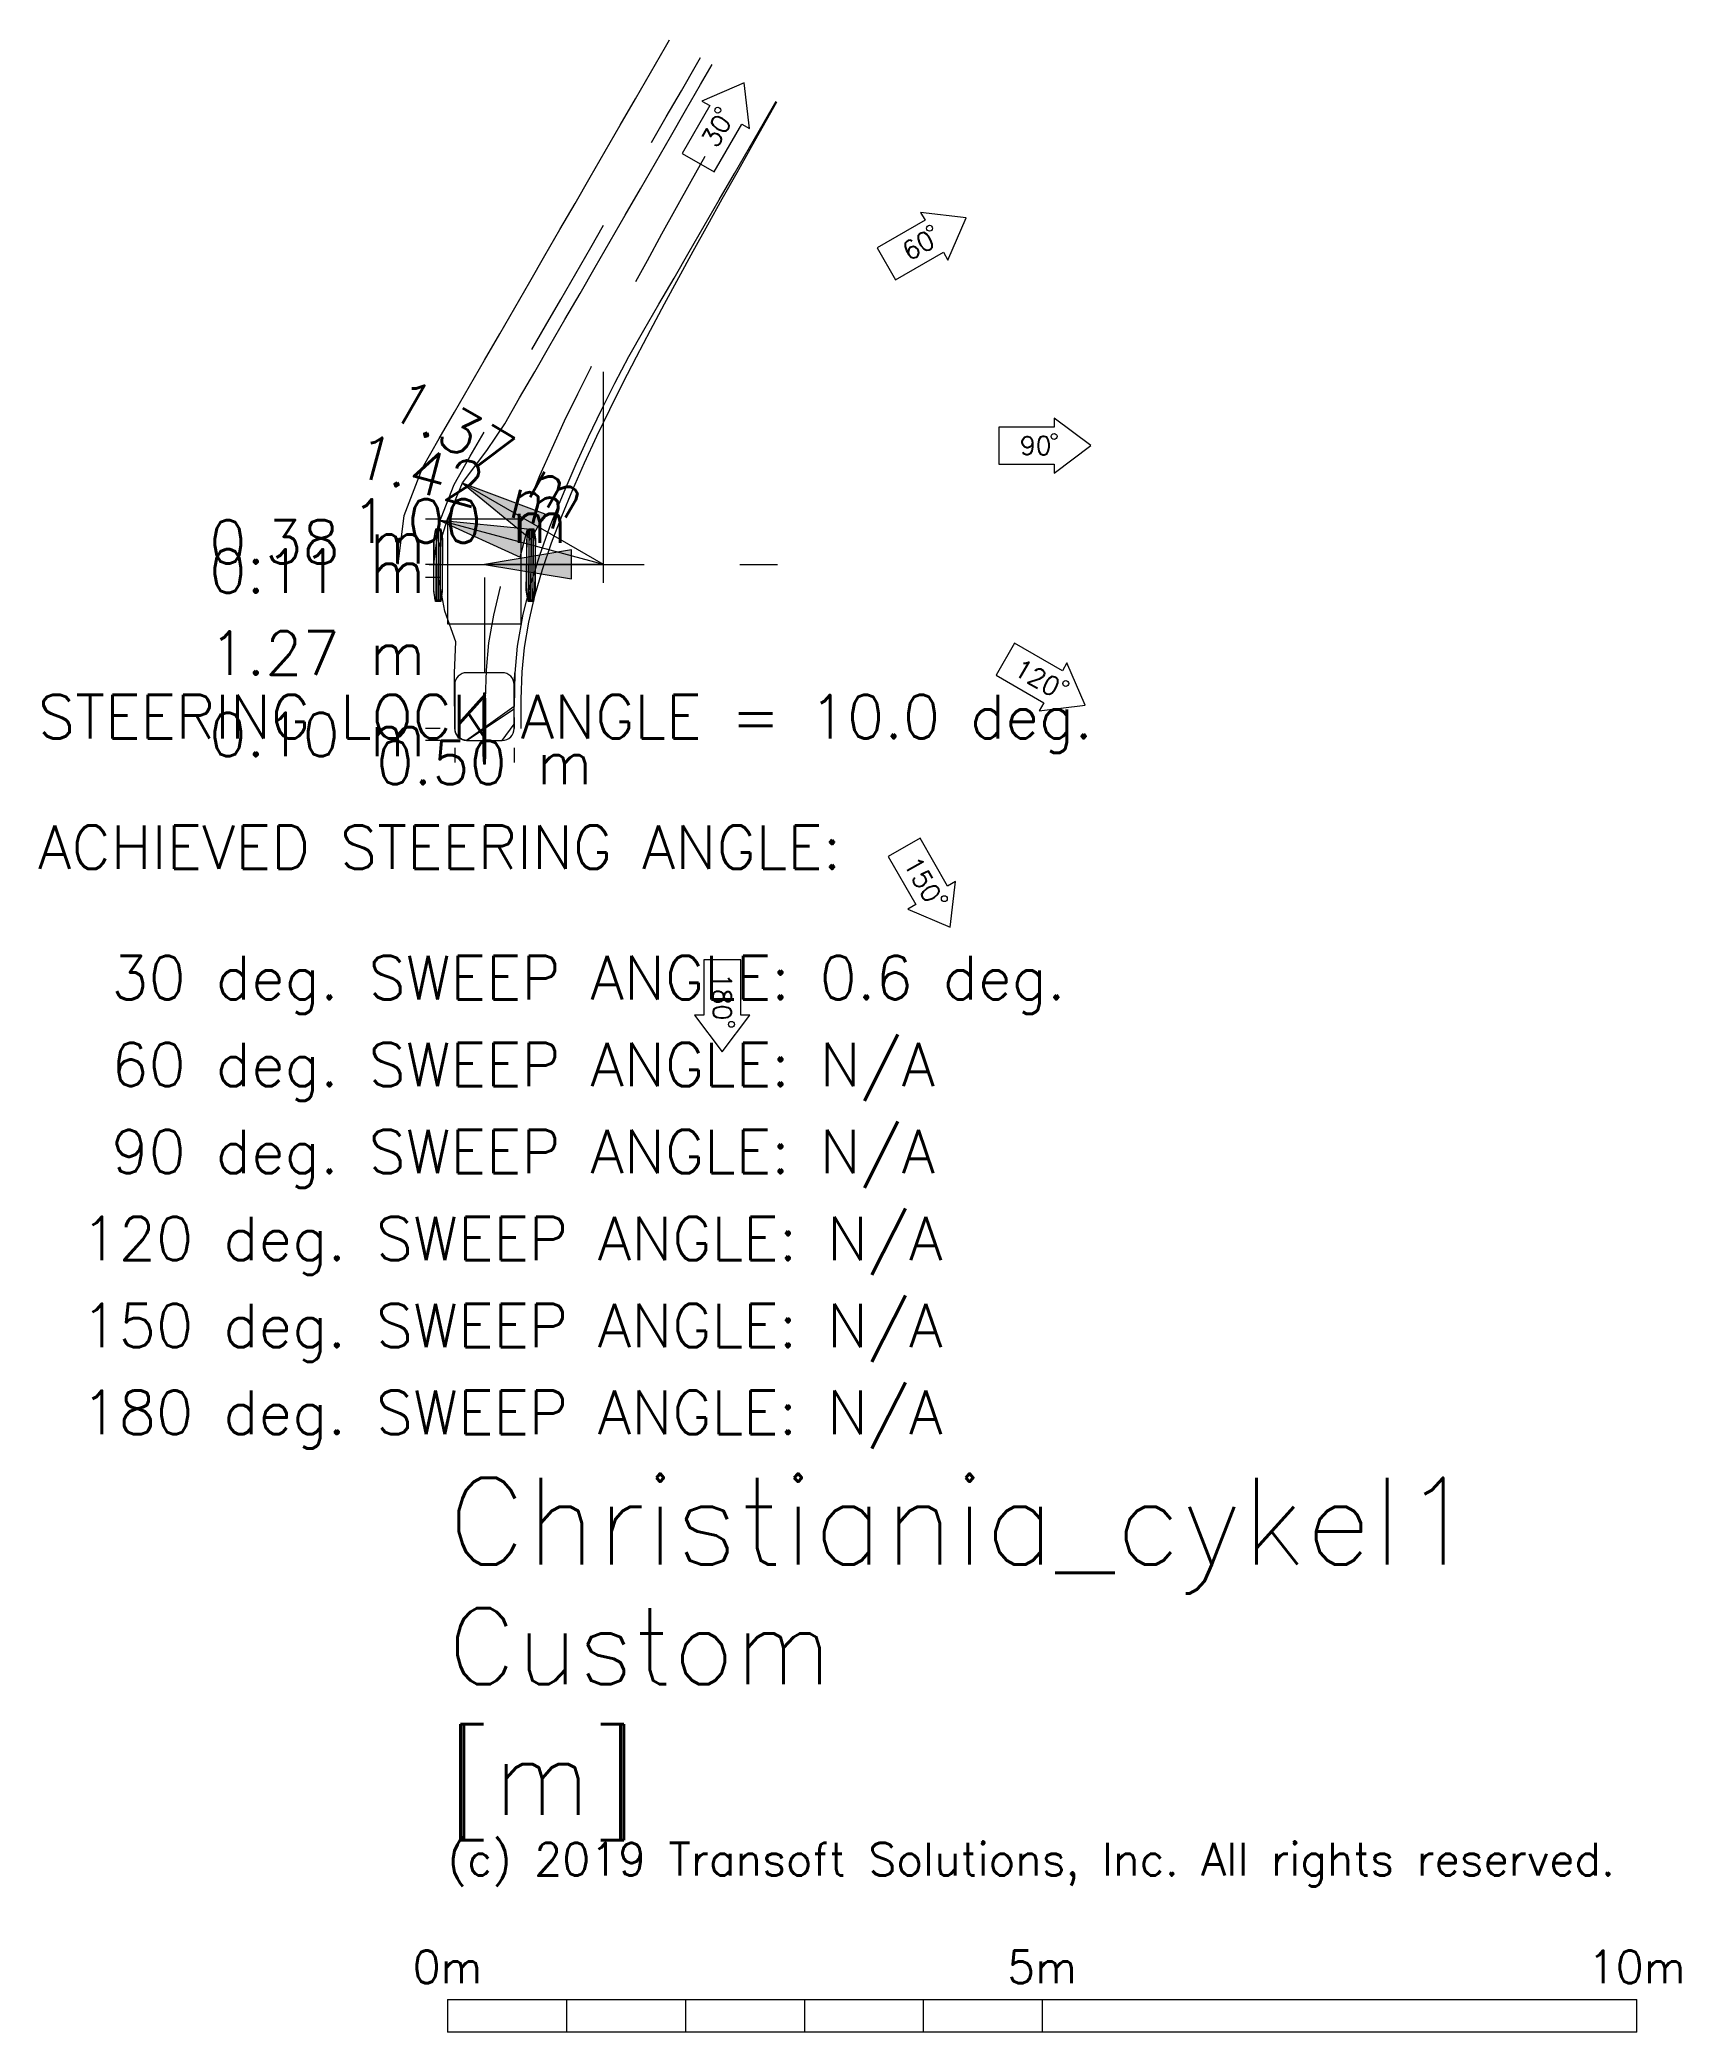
# Model space of a CAD drawing. Header units: metres. Extents: x 1408062.4 to 1408076.2, y 62492449.7 to 62492466.4.
import ezdxf
from ezdxf.enums import TextEntityAlignment as Align

# ---------------------------------------------------------------- set-up
doc = ezdxf.new("R2010")
doc.units = ezdxf.units.M
doc.header["$MEASUREMENT"] = 0
doc.linetypes.add('DGN Style 2', pattern=[2.009448, 1.205669, -0.803779])
doc.linetypes.add('DGN Style 7', pattern=[4.018896, 1.808503, -0.803779, 0.602834, -0.803779])
doc.layers.add('Christiania cykel', color=133, linetype='Continuous', lineweight=0)
doc.styles.add('TSText', font='simplex.shx')

# ---------------------------------------------------------------- blocks, each defined once
blk = doc.blocks.new('ATTEMP_6')
at = {"layer": 'Christiania cykel', "color": 3, "linetype": 'Continuous'}
for p, q in [((-0.97, 0.005), (-1.57, 0.005)), ((-0.97, 0), (-1.57, 0)), ((0, 0), (-0.8, 0)), ((-0.97, -0.005), (-1.57, -0.005))]:
    blk.add_line(p, q, dxfattribs=at)
at = {"layer": 'Christiania cykel', "color": 3, "linetype": 'Continuous', "flags": 128}
blk.add_lwpolyline([(-0.8, 0.15, 0.414214), (-0.9, 0.25), (-1.27, 0.25, 0.414214), (-1.37, 0.15), (-1.37, -0.15, 0.414214), (-1.27, -0.25), (-0.9, -0.25, 0.414214), (-0.8, -0.15), (-0.8, 0.15), (-0.8, 0.15)], format="xyb", dxfattribs=at)
blk.add_lwpolyline([(-0.97, 0.006), (-0.97, -0.006), (-1.054, -0.01), (-1.486, -0.01), (-1.57, -0.006), (-1.57, 0.006), (-1.486, 0.01), (-1.054, 0.01)], close=True, dxfattribs=at)
at = {"layer": 'Christiania cykel', "color": 3}
blk.add_arc((0, 0), 0.000667, 0, 360, dxfattribs=at)
blk = doc.blocks.new('ATTEMP_7')
at = {"layer": 'Christiania cykel', "color": 3, "linetype": 'Continuous'}
for p, q in [((-0.09, 0.407), (-0.69, 0.407)), ((-0.09, 0.39), (-0.69, 0.39)), ((-0.09, 0.372), (-0.69, 0.372)), ((-0.09, -0.373), (-0.69, -0.373)), ((-0.09, -0.39), (-0.69, -0.39)), ((-0.09, -0.408), (-0.69, -0.408))]:
    blk.add_line(p, q, dxfattribs=at)
at = {"layer": 'Christiania cykel', "color": 3, "linetype": 'Continuous', "flags": 128}
for points in [[(-0.09, 0.412), (-0.09, 0.368), (-0.174, 0.355), (-0.606, 0.355), (-0.69, 0.368), (-0.69, 0.412), (-0.606, 0.425), (-0.174, 0.425)], [(-0.09, -0.368), (-0.09, -0.412), (-0.174, -0.425), (-0.606, -0.425), (-0.69, -0.412), (-0.69, -0.368), (-0.606, -0.355), (-0.174, -0.355)]]:
    blk.add_lwpolyline(points, close=True, dxfattribs=at)
blk.add_lwpolyline([(0, 0.31), (-0.88, 0.31), (-0.88, -0.31), (0, -0.31), (0, 0.31), (0, 0.31)], dxfattribs=at)
blk = doc.blocks.new('ATTEMP_5')
at = {"layer": 'Christiania cykel', "color": 3, "linetype": 'Continuous'}
for p, q in [((-0.405, 0.3), (-0.41, -0.3)), ((-0.388, 0.3), (-0.392, -0.3)), ((-0.37, 0.3), (-0.375, -0.3)), ((0.377, 0.3), (0.368, -0.3)), ((0.395, 0.299), (0.385, -0.301)), ((0.412, 0.299), (0.403, -0.301))]:
    blk.add_line(p, q, dxfattribs=at)
at = {"layer": 'Christiania cykel', "color": 3, "linetype": 'Continuous', "flags": 128}
for points in [[(-0.41, 0.3), (-0.366, 0.3), (-0.353, 0.216), (-0.357, -0.216), (-0.37, -0.3), (-0.414, -0.3), (-0.427, -0.215), (-0.423, 0.217)], [(0.373, 0.3), (0.416, 0.299), (0.428, 0.215), (0.422, -0.217), (0.407, -0.301), (0.364, -0.3), (0.352, -0.216), (0.358, 0.216)]]:
    blk.add_lwpolyline(points, close=True, dxfattribs=at)
at = {"layer": 'Christiania cykel', "color": 3, "linetype": 'Continuous', "rotation": 90}
for name, p in [('ATTEMP_7', (0, 0.38)), ('ATTEMP_6', (0, -0.11))]:
    blk.add_blockref(name, p, dxfattribs=at)
blk = doc.blocks.new('ATTEMP_4')
at = {"layer": 'Christiania cykel', "color": 4, "linetype": 'Continuous'}
for p, q in [((1.184, 4.051), (0.828, 3.898)), ((1.23, 3.666), (1.184, 4.051)), ((0.895, 3.86), (0.662, 3.457)), ((0.828, 3.898), (0.895, 3.86)), ((0.931, 3.302), (1.163, 3.705)), ((1.163, 3.705), (1.23, 3.666)), ((0.662, 3.457), (0.931, 3.302)), ((2.705, 2.895), (2.302, 2.663)), ((3.051, 2.916), (2.666, 2.962)), ((2.666, 2.962), (2.705, 2.895)), ((2.898, 2.56), (3.051, 2.916)), ((2.302, 2.663), (2.457, 2.394)), ((2.457, 2.394), (2.86, 2.627)), ((2.86, 2.627), (2.898, 2.56)), ((4.1, 1), (3.79, 1.232)), ((3.79, 1.232), (3.79, 1.155)), ((3.79, 1.155), (3.325, 1.155)), ((3.325, 1.155), (3.325, 0.845)), ((3.325, 0.845), (3.79, 0.845)), ((3.79, 0.767), (4.1, 1)), ((3.79, 0.845), (3.79, 0.767)), ((3.457, -0.662), (3.302, -0.931)), ((3.86, -0.895), (3.457, -0.662)), ((3.898, -0.828), (3.86, -0.895)), ((4.051, -1.184), (3.898, -0.828)), ((3.302, -0.931), (3.705, -1.163)), ((3.705, -1.163), (3.666, -1.23)), ((3.666, -1.23), (4.051, -1.184)), ((2.663, -2.302), (2.394, -2.457)), ((2.895, -2.705), (2.663, -2.302)), ((2.394, -2.457), (2.627, -2.86)), ((2.962, -2.666), (2.895, -2.705)), ((2.916, -3.051), (2.962, -2.666)), ((2.627, -2.86), (2.56, -2.898)), ((2.56, -2.898), (2.916, -3.051)), ((1.155, -3.325), (0.845, -3.325)), ((0.845, -3.325), (0.845, -3.79)), ((1.155, -3.79), (1.155, -3.325)), ((0.845, -3.79), (0.767, -3.79)), ((0.767, -3.79), (1, -4.1)), ((1, -4.1), (1.232, -3.79)), ((1.232, -3.79), (1.155, -3.79)), ((-1.31, -12.07), (8.69, -12.07)), ((-1.31, -12.07), (-1.31, -12.344)), ((-0.31, -12.07), (-0.31, -12.344)), ((0.69, -12.07), (0.69, -12.344)), ((1.69, -12.07), (1.69, -12.344)), ((2.69, -12.07), (2.69, -12.344)), ((3.69, -12.07), (3.69, -12.344)), ((8.69, -12.344), (8.69, -12.07)), ((8.69, -12.344), (-1.31, -12.344))]:
    blk.add_line(p, q, dxfattribs=at)
at = {"layer": 'Christiania cykel', "color": 3, "linetype": 'DGN Style 7'}
for p, q in [((0, -0.155), (0, 1.62)), ((-1.465, 0), (1.465, 0))]:
    blk.add_line(p, q, dxfattribs=at)
at = {"layer": 'Christiania cykel', "color": 3, "linetype": 'Continuous'}
for p, q in [((0, 0), (-1.184, 0.683)), ((-1.372, 0.38), (-1.496, 0.38)), ((0, 0), (-1.376, 0.369)), ((-1.372, 0), (-1.496, 0)), ((0, 0), (-1, 0)), ((-1.372, -0.11), (-1.496, -0.11)), ((-1.372, -1.38), (-1.496, -1.38)), ((-1.372, -1.48), (-1.496, -1.48)), ((-1.25, -1.542), (-1.25, -1.666)), ((-0.75, -1.542), (-0.75, -1.666))]:
    blk.add_line(p, q, dxfattribs=at)
at = {"layer": 'Christiania cykel', "color": 5, "linetype": 'Continuous', "flags": 128}
for points in [[(-1.725, 0.003), (-1.675, 0.412), (-1.521, 0.813), (-1.38, 1.06), (-1.253, 1.28), (-1.126, 1.5), (-0.999, 1.719), (-0.872, 1.939), (-0.746, 2.158), (-0.619, 2.378), (-0.492, 2.598), (-0.365, 2.817), (-0.238, 3.037), (-0.112, 3.257), (0.015, 3.476), (0.142, 3.696), (0.269, 3.916), (0.396, 4.135), (0.523, 4.355), (0.556, 4.413)], [(-0.69, -1.38), (-0.69, -1.132), (-0.684, -0.904), (-0.664, -0.697), (-0.628, -0.484), (-0.576, -0.265), (-0.511, -0.043), (-0.435, 0.181), (-0.35, 0.406), (-0.258, 0.63), (-0.159, 0.855), (-0.055, 1.079), (0.053, 1.303), (0.164, 1.526), (0.279, 1.748), (0.395, 1.971), (0.514, 2.193), (0.634, 2.414), (0.755, 2.635), (0.877, 2.856), (1, 3.077), (1.124, 3.297), (1.248, 3.518), (1.373, 3.738), (1.46, 3.891)]]:
    blk.add_lwpolyline(points, dxfattribs=at)
at = {"layer": 'Christiania cykel', "color": 1, "linetype": 'DGN Style 2', "flags": 128}
blk.add_lwpolyline([(-1.425, 0.001), (-1.383, 0.343), (-1.256, 0.674), (-1.12, 0.91), (-0.993, 1.13), (-0.866, 1.35), (-0.739, 1.569), (-0.613, 1.789), (-0.486, 2.008), (-0.359, 2.228), (-0.232, 2.448), (-0.105, 2.667), (0.021, 2.887), (0.148, 3.107), (0.275, 3.326), (0.402, 3.546), (0.529, 3.766), (0.656, 3.985), (0.782, 4.205), (0.816, 4.263)], dxfattribs=at)
at = {"layer": 'Christiania cykel', "color": 3, "linetype": 'Continuous', "flags": 128}
for points in [[(-1.15, -1.48), (-1.188, -1.472), (-1.221, -1.451), (-1.242, -1.418), (-1.25, -1.38), (-1.251, -1.01), (-1.251, -0.972), (-1.251, -0.939), (-1.251, -0.918), (-1.251, -0.91), (-1.242, -0.651), (-1.332, -0.393), (-1.384, -0.124), (-1.383, 0.149), (-1.31, 0.38), (-1.31, 0.38), (-1.186, 0.687), (-0.98, 0.958), (-0.83, 1.182), (-0.704, 1.401), (-0.577, 1.621), (-0.45, 1.841), (-0.323, 2.06), (-0.196, 2.28), (-0.069, 2.5), (0.057, 2.719), (0.184, 2.939), (0.311, 3.159), (0.438, 3.378), (0.565, 3.598), (0.691, 3.818), (0.818, 4.037), (0.916, 4.206)], [(-0.85, -1.48), (-0.751, -1.342), (-0.75, -1.309), (-0.75, -1.288), (-0.75, -1.38), (-0.748, -1.01), (-0.745, -0.918), (-0.746, -0.939), (-0.747, -0.972), (-0.744, -0.91), (-0.75, -1.195), (-1.15, -1.48), (-0.751, -1.213), (-0.746, -0.949), (-0.723, -0.686), (-0.675, -0.419), (-0.611, -0.166), (-0.535, 0.078), (-0.449, 0.318), (-0.449, 0.318), (-0.386, 0.477), (-0.322, 0.632), (-0.229, 0.846), (-0.124, 1.073), (-0.015, 1.3), (0.097, 1.526), (0.214, 1.75), (0.341, 1.97), (0.467, 2.19), (0.594, 2.409), (0.721, 2.629), (0.848, 2.849), (0.975, 3.068), (1.102, 3.288), (1.228, 3.508), (1.355, 3.727), (1.452, 3.896)]]:
    blk.add_lwpolyline(points, dxfattribs=at)
at = {"layer": 'Christiania cykel', "color": 6, "linetype": 'DGN Style 2', "flags": 128}
blk.add_lwpolyline([(-0.99, -1.38), (-0.99, -1.13), (-0.984, -0.888), (-0.962, -0.658), (-0.922, -0.425), (-0.866, -0.189), (-0.797, 0.047), (-0.718, 0.282), (-0.629, 0.516), (-0.534, 0.748), (-0.432, 0.978), (-0.326, 1.207), (-0.216, 1.435), (-0.103, 1.661), (0.012, 1.887), (0.13, 2.111), (0.249, 2.335), (0.37, 2.557), (0.492, 2.78), (0.615, 3.002), (0.738, 3.223), (0.862, 3.444), (0.987, 3.665), (1.112, 3.886), (1.2, 4.041)], dxfattribs=at)
at = {"layer": 'Christiania cykel', "color": 3, "linetype": 'Continuous', "flags": 128}
for points in [[(-1.184, 0.683), (-0.611, 0.212), (-0.489, 0.423)], [(-1.376, 0.369), (-0.701, 0.062), (-0.638, 0.297)], [(-1, 0), (-0.268, -0.122), (-0.268, 0.122)]]:
    blk.add_lwpolyline(points, close=True, dxfattribs=at)
at = {"layer": 'Christiania cykel', "color": 4}
for centre in [(0.962, 3.821), (2.743, 2.828), (3.79, 1.077), (3.888, -1.001), (2.867, -2.811), (1.077, -3.868)]:
    blk.add_arc(centre, 0.0248, 0, 360, dxfattribs=at)
at = {"layer": 'Christiania cykel', "color": 3, "linetype": 'Continuous', "extrusion": (0, 0, -1)}
for points in [[(1.184, 0.683), (0.611, 0.212), (0.489, 0.423)], [(1.376, 0.369), (0.701, 0.062), (0.638, 0.297)]]:
    blk.add_solid(points, dxfattribs=at)
at = {"layer": 'Christiania cykel', "color": 3, "linetype": 'Continuous'}
blk.add_solid([(-1, 0), (-0.268, -0.122), (-0.268, 0.122)], dxfattribs=at)
blk.add_blockref('ATTEMP_5', (-1, 0), dxfattribs=at)
at = {"layer": 'Christiania cykel', "color": 4, "style": 'TSText'}
for s, rotation, p in [('30', 60, (0.951, 3.648)), ('60', 30, (2.648, 2.684)), ('120', 330, (3.648, -0.951)), ('150', 300, (2.684, -2.648)), ('180', 270, (1, -3.635))]:
    blk.add_text(s, height=0.155, rotation=rotation, dxfattribs=at).set_placement(p, align=Align.MIDDLE_CENTER)
for s, rotation, p in [('1.37 m', 330, (-0.264, 0.363)), ('1.42 m', 345, (-0.366, 0.287))]:
    blk.add_text(s, height=0.3658, rotation=rotation, dxfattribs=at).set_placement(p, align=Align.RIGHT)
for s, height, p in [('90', 0.155, (3.635, 1)), ('0.50 m', 0.3658, (-1, -1.666))]:
    blk.add_text(s, height=height, dxfattribs=at).set_placement(p, align=Align.MIDDLE_CENTER)
blk.add_text('1.00 m', height=0.3658, dxfattribs=at).set_placement((-0.3, 0.183), align=Align.RIGHT)
for s, p in [('0.38 m', (-1.496, 0.19)), ('0.11 m', (-1.496, -0.055)), ('1.27 m', (-1.496, -0.745)), ('0.10 m', (-1.496, -1.43))]:
    blk.add_text(s, height=0.3658, dxfattribs=at).set_placement(p, align=Align.MIDDLE_RIGHT)
for s, height, p in [('STEERING LOCK ANGLE = 10.0 deg.', 0.36576, (-4.755, -1.097)), ('ACHIEVED STEERING ANGLE:', 0.36576, (-4.755, -2.195)), (' 30 deg. SWEEP ANGLE: 0.6 deg.', 0.36576, (-4.389, -3.292)), (' 60 deg. SWEEP ANGLE: N/A', 0.36576, (-4.389, -4.023)), (' 90 deg. SWEEP ANGLE: N/A', 0.36576, (-4.389, -4.755)), ('120 deg. SWEEP ANGLE: N/A', 0.36576, (-4.389, -5.486)), ('150 deg. SWEEP ANGLE: N/A', 0.36576, (-4.389, -6.218)), ('180 deg. SWEEP ANGLE: N/A', 0.36576, (-4.389, -6.949)), ('Christiania_cykel1', 0.73152, (-1.31, -7.681)), ('Custom', 0.6401, (-1.31, -8.778)), ('[m]', 0.6401, (-1.31, -9.876)), ('(c) 2019 Transoft Solutions, Inc. All rights reserved.', 0.27432, (-1.31, -10.753))]:
    blk.add_text(s, height=height, dxfattribs=at).set_placement(p, align=Align.TOP_LEFT)
for s, p in [('0m', (-1.31, -11.933)), ('5m', (3.69, -11.933)), ('10m', (8.69, -11.933))]:
    blk.add_text(s, height=0.2743, dxfattribs=at).set_placement(p, align=Align.CENTER)

msp = doc.modelspace()

# ---------------------------------------------------------------- block references
at = {"layer": 'Christiania cykel', "color": 4, "linetype": 'Continuous'}
msp.add_blockref('ATTEMP_4', (1408067.133, 62492462.026), dxfattribs=at)

doc.saveas('drawing.dxf')
